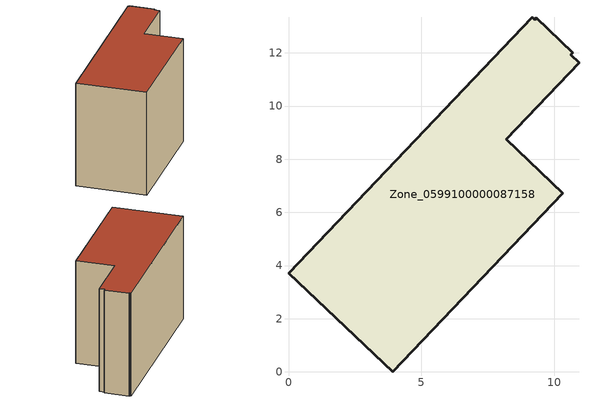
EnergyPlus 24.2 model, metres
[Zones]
Zone_0599100000087158
 floor ground (C_G): 9.32,13.32 10.7,12.01 10.63,11.93 10.93,11.63 8.19,8.75 10.32,6.73 3.92,0 0,3.71 9.17,13.35 9.27,13.26 z3.15
 wall outside (C_F): 3.92,0 10.32,6.73 8.19,8.75 10.93,11.63 10.63,11.93 10.7,12.01 9.32,13.32 9.27,13.26 9.17,13.35 0,3.71 3.92,0 z3.15:11.49
 roof outside (C_R): 10.7,12.01 9.32,13.32 9.27,13.26 9.17,13.35 0,3.71 3.92,0 10.32,6.73 8.19,8.75 10.93,11.63 10.63,11.93 z11.49
[BUILDING]
Pand.0599100000087158: North Axis=0; Terrain=City; Loads Convergence Tolerance Value=0.04; Temperature Convergence Tolerance Value=0.4; Solar Distribution=FullExterior; Maximum Number of Warmup Days=25; Minimum Number of Warmup Days=1
[Site:Location]
Rotterdam.The.Hague.AP_ZH_NLD Design_Conditions: Latitude=51.96; Longitude=4.45; Time Zone=1; Elevation=-4.5
[SITE:GROUNDTEMPERATURE:BUILDINGSURFACE]
18, 18, 18, 18, 18, 18, 18, 18, 18, 18, 18, 18
[MATERIAL] Thermal Absorptance=0.9; Solar Absorptance=0.7; Visible Absorptance=0.7
Name | Roughness | Thickness | Conductivity | Density | Specific Heat
G.TI.1975-1991 | MediumSmooth | 0.15 | 0.288461 | 540 | 1210
F.TI.1975-1991 | Rough | 0.3 | 0.230769 | 1920 | 840
R.TI.1975-1991 | MediumRough | 0.2 | 0.153846 | 1500 | 1000
[CONSTRUCTION]
C_G: G.TI.1975-1991
C_F: F.TI.1975-1991
C_R: R.TI.1975-1991
[ZONE]
Zone_0599100000087158: Type=1; Multiplier=1; Ceiling Height=Autocalculate; Volume=Autocalculate; Floor Area=autocalculate; Part of Total Floor Area=Yes
[ZONEINFILTRATION:DESIGNFLOWRATE]
Infil_Zone_0599100000087158: Zone or ZoneList or Space or SpaceList=Zone_0599100000087158; Schedule=AlwaysOn; Design Flow Rate Calculation Method=Flow/Area; Flow Rate per Floor Area=0.003; Constant Term Coefficient=1; Temperature Term Coefficient=0; Velocity Term Coefficient=0; Velocity Squared Term Coefficient=0
[HVACTEMPLATE:ZONE:IDEALLOADSAIRSYSTEM]
Zone_0599100000087158: Maximum Heating Supply Air Temperature=50; Minimum Cooling Supply Air Temperature=13; Maximum Heating Supply Air Humidity Ratio=0.0156; Minimum Cooling Supply Air Humidity Ratio=0.0077; Heating Limit=NoLimit; Cooling Limit=NoLimit; Dehumidification Control Type=ConstantSensibleHeatRatio; Cooling Sensible Heat Ratio=0.7; Dehumidification Setpoint=60; Humidification Control Type=None; Humidification Setpoint=30; Outdoor Air Method=None; Outdoor Air Flow Rate per Person=0.00944; Outdoor Air Flow Rate per Zone Floor Area=0; Outdoor Air Flow Rate per Zone=0; Demand Controlled Ventilation Type=None; Outdoor Air Economizer Type=NoEconomizer; Heat Recovery Type=None; Sensible Heat Recovery Effectiveness=0.7; Latent Heat Recovery Effectiveness=0.65
[ZONECONTROL:THERMOSTAT]
ThermostatControl_Zone_0599100000087158: Zone or ZoneList=Zone_0599100000087158; Control Type Schedule=DualSetpointControlType; Control 1=Thermostat_Zone_0599100000087158; Temperature Difference Between Cutout And Setpoint=0
[THERMOSTATSETPOINT:DUALSETPOINT]
Thermostat_Zone_0599100000087158: Heating Setpoint Temperature Schedule=HeatingSetpoint_Zone_0599100000087158; Cooling Setpoint Temperature Schedule=CoolingSetpoint_Zone_0599100000087158
[SCHEDULE:COMPACT]
HeatingSetpoint_Zone_0599100000087158: Through: 12/31, For: AllDays, Until: 24:00, 21
CoolingSetpoint_Zone_0599100000087158: Through: 12/31, For: AllDays, Until: 24:00, 24
DualSetpointControlType: Through: 12/31, For: AllDays, Until: 24:00, 4
AlwaysOn: Through: 12/31, For: AllDays, Until: 24:00, 1
